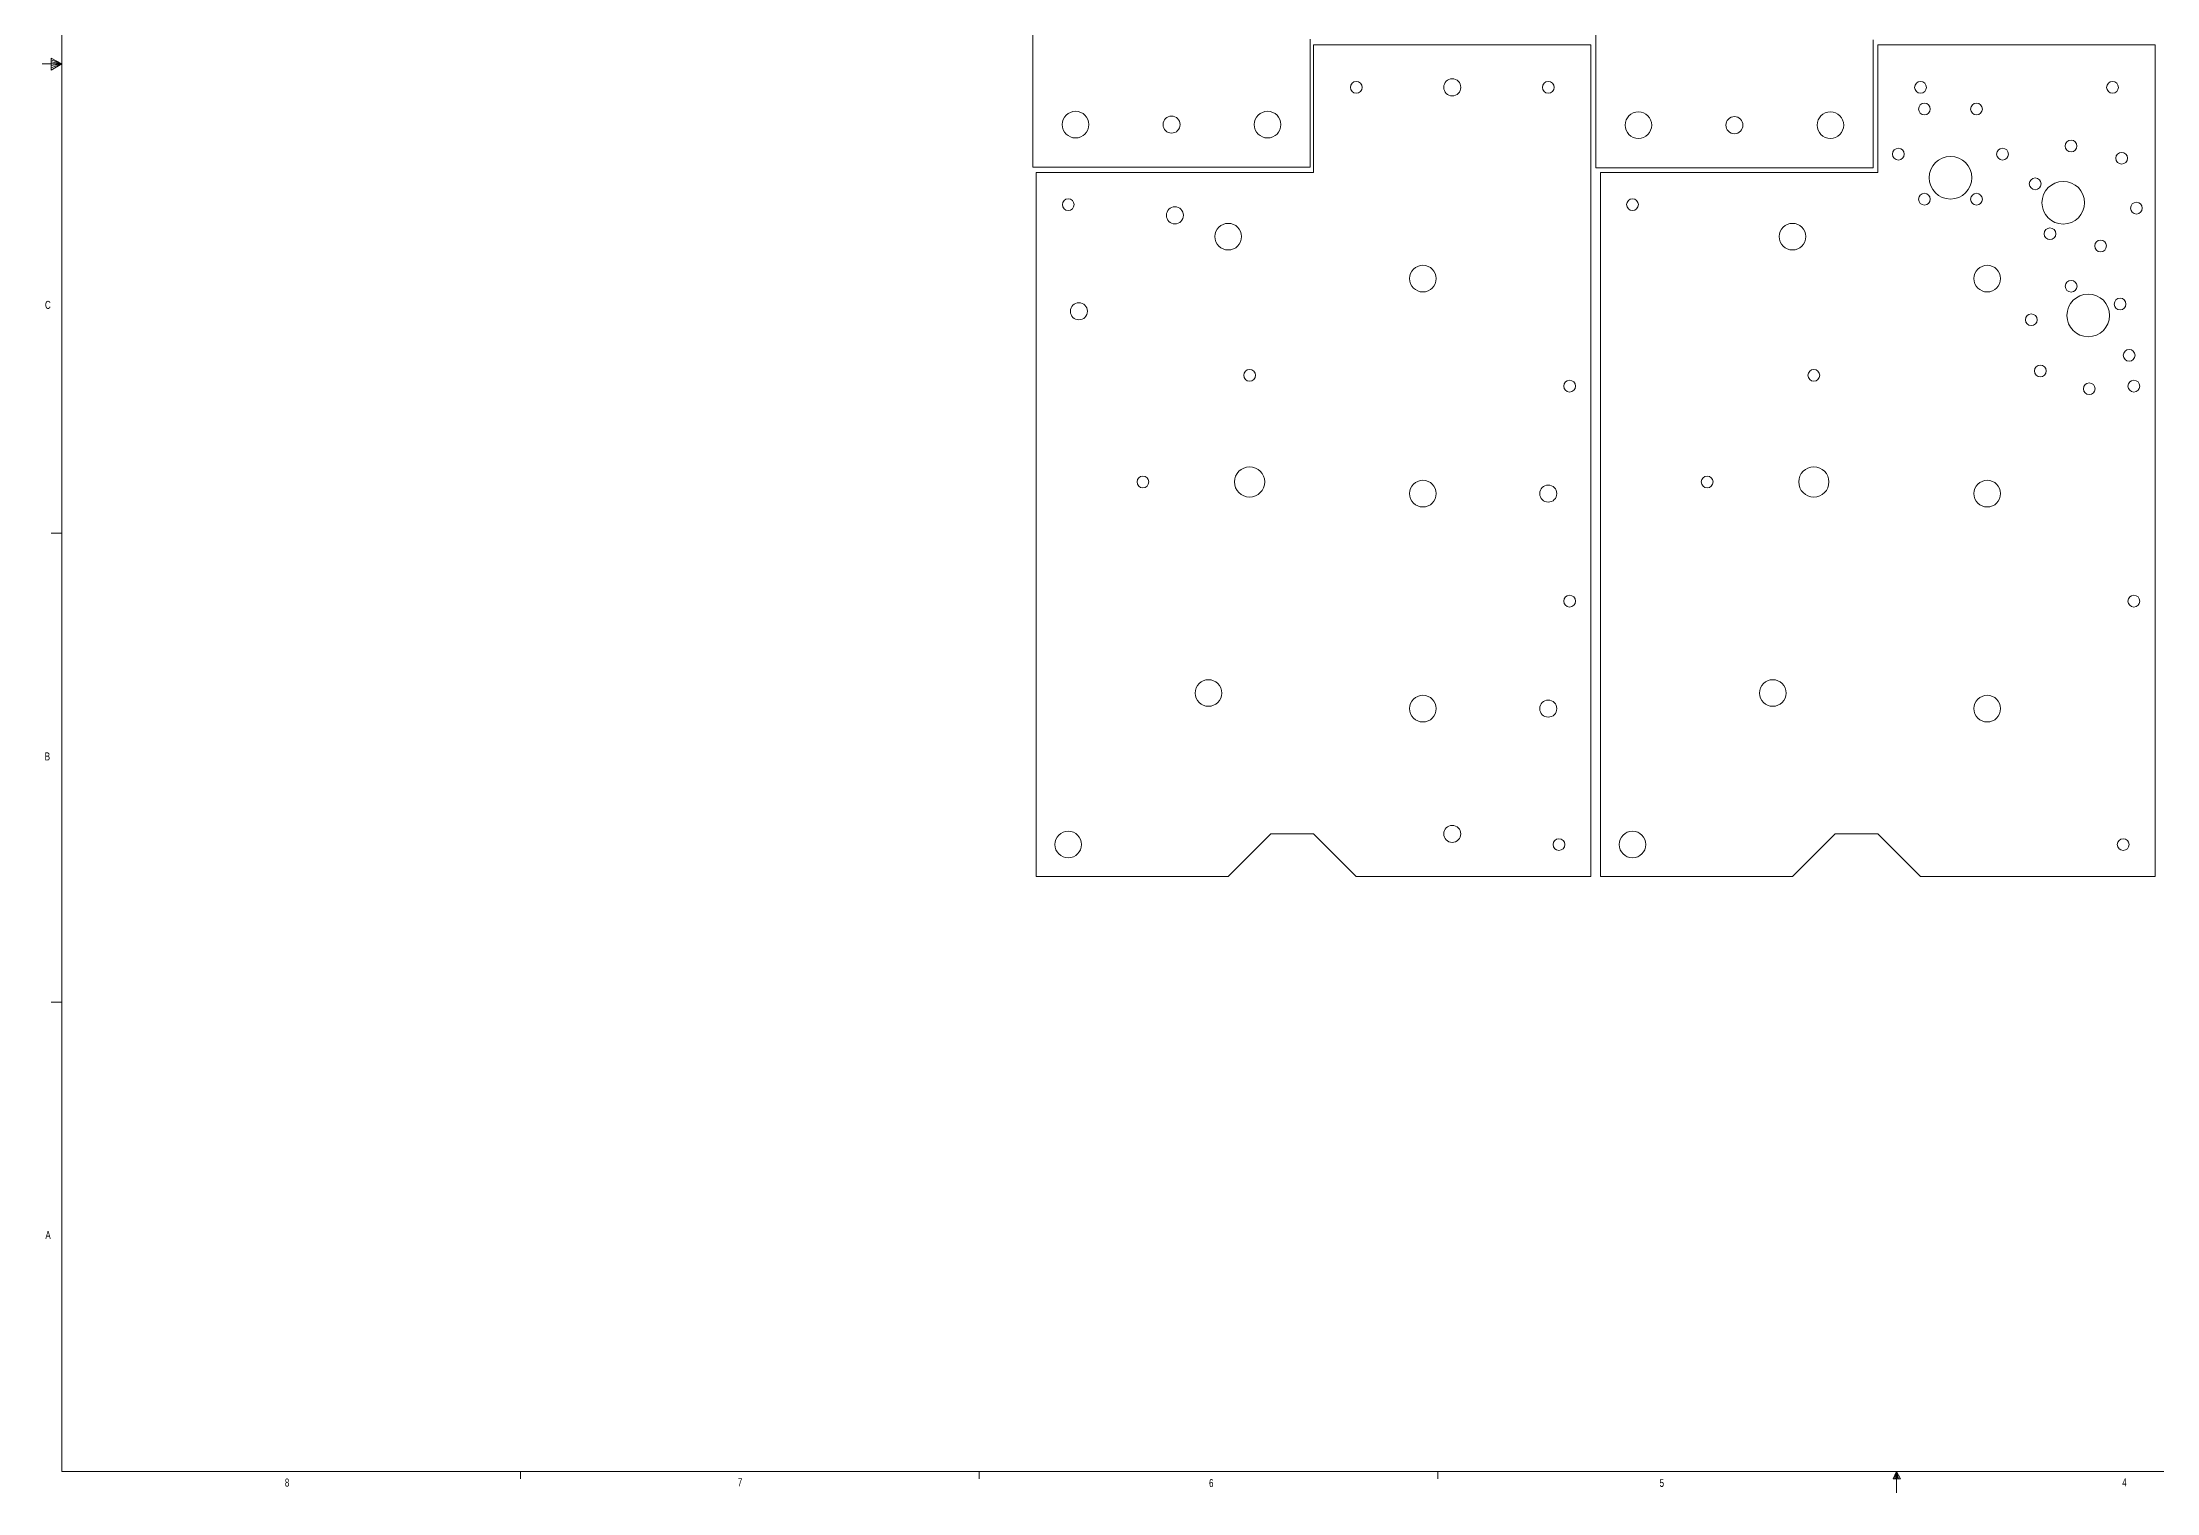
# Model space of a CAD drawing. Header units: inches. Extents: x 0.3 to 43.9, y 0.2 to 33.7.
# Drawn here: x 0.29 to 25.07, y 0.16 to 17.16 of the extents above; entities that cross this region are included whole.
import ezdxf

# ---------------------------------------------------------------- set-up
doc = ezdxf.new("R2010")
doc.units = ezdxf.units.IN
doc.header["$MEASUREMENT"] = 0
doc.styles.add('SLDTEXTSTYLE0', font='TXT', dxfattribs={"width": 0.75})

msp = doc.modelspace()

# ---------------------------------------------------------------- linework, layer by layer
at = {"color": 7, "linetype": 'Continuous', "lineweight": 0}
for p, q in [((0.523, 33.411), (0.523, 0.411)), ((0.523, 16.911), (0.294, 16.911)), ((0.399, 16.976), (0.399, 16.837)), ((0.523, 16.911), (0.399, 16.976)), ((0.399, 16.958), (0.523, 16.911)), ((0.399, 16.934), (0.523, 16.911)), ((0.399, 16.837), (0.523, 16.911)), ((0.399, 16.865), (0.523, 16.911)), ((0.399, 16.891), (0.523, 16.911)), ((0.523, 11.411), (0.398, 11.411)), ((0.523, 5.911), (0.398, 5.911)), ((43.523, 0.411), (0.523, 0.411)), ((5.898, 0.411), (5.898, 0.326)), ((11.273, 0.411), (11.273, 0.326)), ((16.648, 0.411), (16.648, 0.326)), ((22.023, 0.411), (21.981, 0.325)), ((21.981, 0.325), (22.067, 0.325)), ((22.023, 0.411), (21.989, 0.325)), ((22.023, 0.411), (22.009, 0.325)), ((22.023, 0.411), (22.023, 0.163)), ((22.023, 0.411), (22.067, 0.325)), ((22.023, 0.411), (22.046, 0.325)), ((22.023, 0.411), (22.036, 0.325))]:
    msp.add_line(p, q, dxfattribs=at)
at = {"color": 7, "linetype": 'Continuous', "lineweight": 15}
for p, q in [((11.902, 25.448), (11.902, 15.698)), ((18.497, 25.442), (18.497, 15.692)), ((15.152, 15.698), (15.152, 17.198)), ((15.191, 17.135), (15.191, 15.635)), ((18.441, 17.135), (15.191, 17.135)), ((18.441, 7.385), (18.441, 17.135)), ((21.747, 15.692), (21.747, 17.192)), ((21.803, 17.135), (21.803, 15.635)), ((25.053, 17.135), (21.803, 17.135)), ((25.053, 7.385), (25.053, 17.135)), ((11.902, 15.698), (15.152, 15.698)), ((11.941, 15.635), (11.941, 7.385)), ((15.191, 15.635), (11.941, 15.635)), ((18.497, 15.692), (21.747, 15.692)), ((18.553, 15.635), (18.553, 7.385)), ((21.803, 15.635), (18.553, 15.635)), ((14.691, 7.885), (14.191, 7.385)), ((15.191, 7.885), (14.691, 7.885)), ((15.691, 7.385), (15.191, 7.885)), ((21.303, 7.885), (20.803, 7.385)), ((21.803, 7.885), (21.303, 7.885)), ((22.303, 7.385), (21.803, 7.885)), ((11.941, 7.385), (14.191, 7.385)), ((15.691, 7.385), (18.441, 7.385)), ((18.553, 7.385), (20.803, 7.385)), ((22.303, 7.385), (25.053, 7.385))]:
    msp.add_line(p, q, dxfattribs=at)
for centre, radius in [((15.691, 16.635), 0.0689), ((16.816, 16.635), 0.1), ((17.941, 16.635), 0.0689), ((22.303, 16.635), 0.0689), ((24.553, 16.635), 0.0689), ((12.402, 16.198), 0.156), ((14.652, 16.198), 0.156), ((22.349, 16.381), 0.0689), ((22.959, 16.381), 0.0689), ((13.527, 16.198), 0.1), ((18.997, 16.192), 0.156), ((20.122, 16.192), 0.1), ((21.247, 16.192), 0.156), ((22.044, 15.852), 0.0689), ((23.264, 15.852), 0.0689), ((24.067, 15.947), 0.0689), ((24.66, 15.804), 0.0689), ((22.654, 15.576), 0.25), ((22.349, 15.324), 0.0689), ((22.959, 15.324), 0.0689), ((23.647, 15.504), 0.0689), ((23.976, 15.283), 0.25), ((12.316, 15.26), 0.0689), ((13.566, 15.135), 0.1), ((18.928, 15.26), 0.0689), ((24.833, 15.219), 0.0689), ((14.191, 14.885), 0.156), ((20.803, 14.885), 0.156), ((23.82, 14.919), 0.0689), ((24.413, 14.776), 0.0689), ((16.472, 14.393), 0.156), ((23.085, 14.393), 0.156), ((24.068, 14.304), 0.0689), ((24.269, 13.962), 0.25), ((24.642, 14.095), 0.0689), ((12.441, 14.01), 0.1), ((23.601, 13.911), 0.0689), ((24.748, 13.494), 0.0689), ((14.441, 13.26), 0.0689), ((18.191, 13.133), 0.0689), ((21.053, 13.26), 0.0689), ((23.707, 13.311), 0.0689), ((24.28, 13.102), 0.0689), ((24.803, 13.133), 0.0689), ((14.441, 12.01), 0.177), ((21.053, 12.01), 0.177), ((13.191, 12.01), 0.0689), ((16.472, 11.873), 0.156), ((17.941, 11.873), 0.1), ((19.803, 12.01), 0.0689), ((23.085, 11.873), 0.156), ((18.191, 10.613), 0.0689), ((24.803, 10.613), 0.0689), ((13.959, 9.536), 0.156), ((20.572, 9.536), 0.156), ((16.472, 9.353), 0.156), ((17.941, 9.353), 0.1), ((23.085, 9.353), 0.156), ((16.816, 7.885), 0.1), ((12.316, 7.76), 0.156), ((18.066, 7.76), 0.0689), ((18.928, 7.76), 0.156), ((24.678, 7.76), 0.0689)]:
    msp.add_circle(centre, radius, dxfattribs=at)

# ---------------------------------------------------------------- texts
at = {"color": 7, "linetype": 'Continuous', "lineweight": 0, "char_height": 0.0938, "attachment_point": 1, "style": 'SLDTEXTSTYLE0'}
for s, insert in [('C', (0.325, 14.132)), ('B', (0.322, 8.84)), ('A', (0.33, 3.231)), ('8', (3.136, 0.329)), ('7', (8.444, 0.332)), ('6', (13.966, 0.323)), ('5', (19.245, 0.325)), ('4', (24.667, 0.331))]:
    msp.add_mtext(s, dxfattribs=dict(at, insert=insert))

doc.saveas('drawing.dxf')
